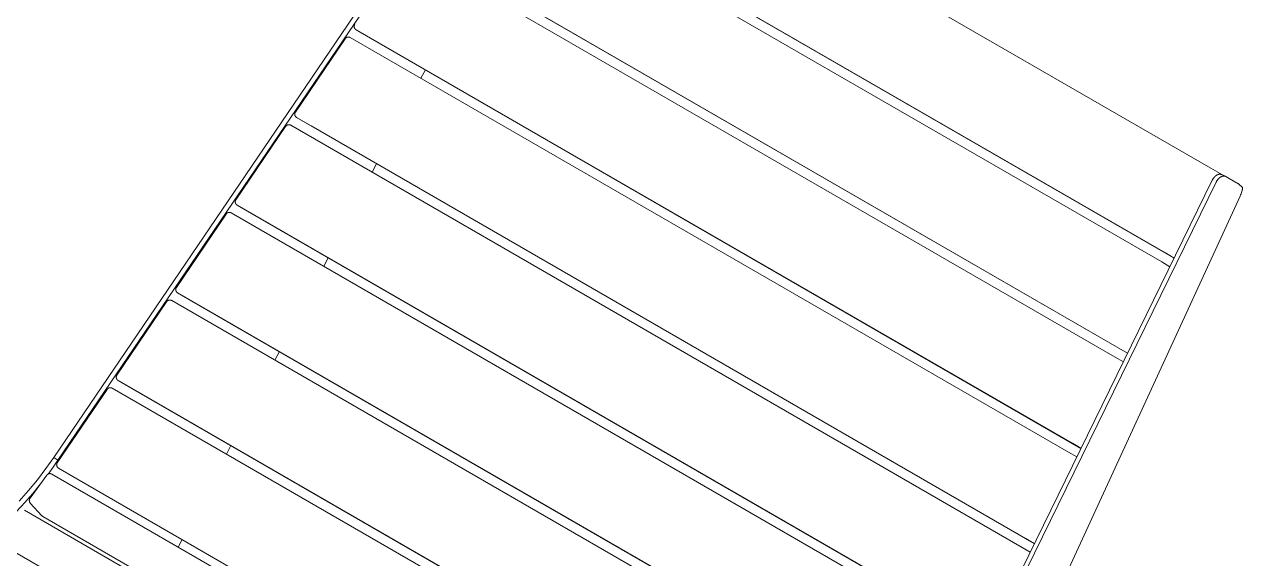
# Model space of a CAD drawing. Header units: millimetres. Extents: x 143 to 4970, y 293 to 3610.
# Drawn here: x 3873 to 4970, y 2124 to 2606 of the extents above; entities that cross this region are included whole.
import ezdxf

# ---------------------------------------------------------------- set-up
doc = ezdxf.new("R2010")
doc.units = ezdxf.units.MM
doc.layers.add('ZANO_R', color=7, linetype='Continuous', lineweight=0)

msp = doc.modelspace()

# ---------------------------------------------------------------- linework, layer by layer
at = {"layer": 'ZANO_R'}
for p, q in [((4315.1, 2828.2), (3899.4, 2215.6)), ((4318.8, 2825.6), (3903, 2213)), ((4327.2, 2831), (4939.5, 2477.4)), ((4278.9, 2758.9), (4900.9, 2399.8)), ((4273.6, 2752), (4897.5, 2391.7)), ((4908.6, 2395.2), (4291.8, 2751.3)), ((4225.3, 2679.9), (4858.9, 2314)), ((4220, 2673), (4855.5, 2306)), ((4866.7, 2309.5), (4238.2, 2672.3)), ((4169.9, 2604.3), (4170, 2604.4)), ((4169.9, 2604.1), (4169.9, 2604.3)), ((4169.9, 2604), (4169.9, 2604.1)), ((4169.9, 2603.9), (4169.9, 2604)), ((4169.9, 2603.8), (4169.9, 2603.9)), ((4169.9, 2603.7), (4169.9, 2603.8)), ((4169.9, 2603.5), (4169.9, 2603.7)), ((4169.9, 2603.4), (4169.9, 2603.5)), ((4170, 2603.3), (4169.9, 2603.4)), ((4170, 2604.7), (4170.1, 2604.8)), ((4170, 2604.6), (4170, 2604.7)), ((4170, 2604.5), (4170, 2604.6)), ((4170, 2604.4), (4170, 2604.5)), ((4170, 2603.2), (4170, 2603.3)), ((4170, 2603.1), (4170, 2603.2)), ((4170, 2602.9), (4170, 2603.1)), ((4170.1, 2602.8), (4170, 2602.9)), ((4170.1, 2605.1), (4170.2, 2605.2)), ((4170.1, 2605), (4170.1, 2605.1)), ((4170.1, 2604.8), (4170.1, 2605)), ((4170.1, 2602.7), (4170.1, 2602.8)), ((4170.2, 2602.6), (4170.1, 2602.7)), ((4170.2, 2605.3), (4170.3, 2605.4)), ((4170.2, 2605.2), (4170.2, 2605.3)), ((4170.2, 2602.5), (4170.2, 2602.6)), ((4170.3, 2602.4), (4170.2, 2602.5)), ((4170.3, 2605.5), (4170.4, 2605.6)), ((4170.3, 2605.4), (4170.3, 2605.5)), ((4170.3, 2602.3), (4170.3, 2602.4)), ((4170.4, 2602.2), (4170.3, 2602.3)), ((4170.4, 2605.7), (4170.5, 2605.8)), ((4170.4, 2605.6), (4170.4, 2605.7)), ((4170.4, 2602.1), (4170.4, 2602.2)), ((4170.5, 2602), (4170.4, 2602.1)), ((4170.5, 2605.8), (4170.5, 2605.8)), ((4170.6, 2601.9), (4170.5, 2602)), ((4170.6, 2601.8), (4170.6, 2601.9)), ((4170.7, 2601.7), (4170.6, 2601.8)), ((4170.8, 2601.6), (4170.7, 2601.7)), ((4170.9, 2601.5), (4170.8, 2601.6)), ((4116.9, 2526.8), (4161.7, 2592.9)), ((4161.7, 2592.9), (4161.8, 2593)), ((4161.8, 2593), (4161.9, 2593.1)), ((4161.9, 2593.1), (4162, 2593.2)), ((4162, 2593.3), (4162.1, 2593.4)), ((4162, 2593.2), (4162, 2593.3)), ((4162.1, 2593.4), (4162.2, 2593.5)), ((4162.2, 2593.5), (4162.3, 2593.5)), ((4162.3, 2593.5), (4162.4, 2593.6)), ((4162.4, 2593.6), (4162.5, 2593.7)), ((4162.5, 2593.7), (4162.6, 2593.8)), ((4162.6, 2593.8), (4162.7, 2593.8)), ((4162.7, 2593.8), (4162.8, 2593.9)), ((4162.8, 2593.9), (4162.9, 2594)), ((4162.9, 2594), (4163, 2594)), ((4163, 2594), (4163.1, 2594.1)), ((4163.1, 2594.1), (4163.2, 2594.1)), ((4163.2, 2594.1), (4163.3, 2594.2)), ((4163.3, 2594.2), (4163.4, 2594.2)), ((4163.4, 2594.2), (4163.5, 2594.3)), ((4163.5, 2594.3), (4163.7, 2594.3)), ((4163.7, 2594.3), (4163.8, 2594.3)), ((4163.8, 2594.3), (4163.9, 2594.3)), ((4163.9, 2594.3), (4164, 2594.4)), ((4164, 2594.4), (4164.1, 2594.4)), ((4164.1, 2594.4), (4164.2, 2594.4)), ((4164.2, 2594.4), (4164.4, 2594.4)), ((4164.4, 2594.4), (4164.5, 2594.4)), ((4164.5, 2594.4), (4164.6, 2594.4)), ((4164.6, 2594.4), (4164.7, 2594.4)), ((4164.7, 2594.4), (4164.9, 2594.4)), ((4164.9, 2594.4), (4165, 2594.4)), ((4165, 2594.4), (4165.1, 2594.4)), ((4165.1, 2594.4), (4165.2, 2594.4)), ((4165.2, 2594.4), (4165.3, 2594.3)), ((4165.3, 2594.3), (4165.4, 2594.3)), ((4165.4, 2594.3), (4165.6, 2594.3)), ((4165.6, 2594.3), (4165.7, 2594.3)), ((4165.7, 2594.3), (4165.8, 2594.2)), ((4165.8, 2594.2), (4165.9, 2594.2)), ((4165.9, 2594.2), (4166, 2594.1)), ((4166, 2594.1), (4166.1, 2594.1)), ((4166.1, 2594.1), (4166.2, 2594)), ((4166.2, 2594), (4166.3, 2594)), ((4166.3, 2594), (4813.6, 2220.3)), ((4171, 2601.4), (4170.9, 2601.5)), ((4171, 2601.3), (4171, 2601.4)), ((4171.1, 2601.2), (4171, 2601.3)), ((4171.2, 2601.2), (4171.1, 2601.2)), ((4171.3, 2601.1), (4171.2, 2601.2)), ((4171.4, 2601), (4171.3, 2601.1)), ((4171.5, 2601), (4171.4, 2601)), ((4171.6, 2600.9), (4171.5, 2601)), ((4171.6, 2600.9), (4171.6, 2600.9)), ((4171.6, 2600.9), (4817, 2228.3)), ((4184.6, 2593.3), (4171.6, 2600.9)), ((4824.7, 2223.7), (4184.6, 2593.3)), ((4234, 2564.8), (4230, 2557.2)), ((4116.3, 2525.4), (4116.4, 2525.5)), ((4116.3, 2525.3), (4116.3, 2525.4)), ((4116.3, 2525.1), (4116.3, 2525.3)), ((4116.3, 2525), (4116.3, 2525.1)), ((4116.3, 2524.9), (4116.3, 2525)), ((4116.3, 2524.8), (4116.3, 2524.9)), ((4116.3, 2524.7), (4116.3, 2524.8)), ((4116.4, 2525.8), (4116.5, 2526)), ((4116.4, 2525.7), (4116.4, 2525.8)), ((4116.4, 2525.6), (4116.4, 2525.7)), ((4116.4, 2525.5), (4116.4, 2525.6)), ((4116.5, 2526.1), (4116.6, 2526.2)), ((4116.5, 2526), (4116.5, 2526.1)), ((4116.6, 2526.3), (4116.7, 2526.4)), ((4116.6, 2526.2), (4116.6, 2526.3)), ((4116.7, 2526.5), (4116.8, 2526.6)), ((4116.7, 2526.4), (4116.7, 2526.5)), ((4116.8, 2526.7), (4116.9, 2526.8)), ((4116.8, 2526.6), (4116.8, 2526.7)), ((4116.9, 2526.8), (4116.9, 2526.8)), ((4063.3, 2447.8), (4108.1, 2513.9)), ((4108.1, 2513.9), (4108.2, 2514)), ((4108.2, 2514), (4108.3, 2514.1)), ((4108.3, 2514.2), (4108.4, 2514.3)), ((4108.3, 2514.1), (4108.3, 2514.2)), ((4108.4, 2514.3), (4108.5, 2514.4)), ((4108.5, 2514.4), (4108.6, 2514.5)), ((4108.6, 2514.5), (4108.7, 2514.5)), ((4108.7, 2514.5), (4108.8, 2514.6)), ((4108.8, 2514.6), (4108.9, 2514.7)), ((4108.9, 2514.7), (4109, 2514.8)), ((4109, 2514.8), (4109.1, 2514.8)), ((4109.1, 2514.8), (4109.2, 2514.9)), ((4109.2, 2514.9), (4109.3, 2515)), ((4109.3, 2515), (4109.4, 2515)), ((4109.4, 2515), (4109.5, 2515.1)), ((4109.5, 2515.1), (4109.6, 2515.1)), ((4109.6, 2515.1), (4109.7, 2515.2)), ((4109.7, 2515.2), (4109.8, 2515.2)), ((4109.8, 2515.2), (4109.9, 2515.3)), ((4109.9, 2515.3), (4110, 2515.3)), ((4110, 2515.3), (4110.2, 2515.3)), ((4110.2, 2515.3), (4110.3, 2515.3)), ((4110.3, 2515.3), (4110.4, 2515.4)), ((4110.4, 2515.4), (4110.5, 2515.4)), ((4110.5, 2515.4), (4110.6, 2515.4)), ((4110.6, 2515.4), (4110.8, 2515.4)), ((4110.8, 2515.4), (4110.9, 2515.4)), ((4110.9, 2515.4), (4111, 2515.4)), ((4111, 2515.4), (4111.1, 2515.4)), ((4111.1, 2515.4), (4111.2, 2515.4)), ((4111.2, 2515.4), (4111.4, 2515.4)), ((4111.4, 2515.4), (4111.5, 2515.4)), ((4111.5, 2515.4), (4111.6, 2515.4)), ((4111.6, 2515.4), (4111.7, 2515.3)), ((4111.7, 2515.3), (4111.8, 2515.3)), ((4111.8, 2515.3), (4111.9, 2515.3)), ((4111.9, 2515.3), (4112.1, 2515.2)), ((4112.1, 2515.2), (4112.2, 2515.2)), ((4112.2, 2515.2), (4112.3, 2515.2)), ((4112.3, 2515.2), (4112.4, 2515.1)), ((4112.4, 2515.1), (4112.5, 2515.1)), ((4112.5, 2515.1), (4112.6, 2515)), ((4112.6, 2515), (4112.7, 2515)), ((4112.7, 2515), (4771.6, 2134.5)), ((4116.3, 2524.5), (4116.3, 2524.7)), ((4116.3, 2524.4), (4116.3, 2524.5)), ((4116.4, 2524.3), (4116.3, 2524.4)), ((4116.4, 2524.2), (4116.4, 2524.3)), ((4116.4, 2524.1), (4116.4, 2524.2)), ((4116.4, 2523.9), (4116.4, 2524.1)), ((4116.5, 2523.8), (4116.4, 2523.9)), ((4116.5, 2523.7), (4116.5, 2523.8)), ((4116.5, 2523.6), (4116.5, 2523.7)), ((4116.6, 2523.5), (4116.5, 2523.6)), ((4116.6, 2523.4), (4116.6, 2523.5)), ((4116.7, 2523.3), (4116.6, 2523.4)), ((4116.8, 2523.2), (4116.7, 2523.3)), ((4116.8, 2523.1), (4116.8, 2523.2)), ((4116.9, 2523), (4116.8, 2523.1)), ((4117, 2522.9), (4116.9, 2523)), ((4117, 2522.8), (4117, 2522.9)), ((4117.1, 2522.7), (4117, 2522.8)), ((4117.2, 2522.6), (4117.1, 2522.7)), ((4117.3, 2522.5), (4117.2, 2522.6)), ((4117.3, 2522.4), (4117.3, 2522.5)), ((4117.4, 2522.3), (4117.3, 2522.4)), ((4117.5, 2522.2), (4117.4, 2522.3)), ((4117.6, 2522.2), (4117.5, 2522.2)), ((4117.7, 2522.1), (4117.6, 2522.2)), ((4117.8, 2522), (4117.7, 2522.1)), ((4117.9, 2522), (4117.8, 2522)), ((4118, 2521.9), (4117.9, 2522)), ((4118, 2521.9), (4118, 2521.9)), ((4118, 2521.9), (4775, 2142.6)), ((4131, 2514.3), (4118, 2521.9)), ((4782.7, 2138), (4131, 2514.3)), ((4190.1, 2480.1), (4186.2, 2472.5)), ((4939.5, 2477.4), (4939.5, 2477.4)), ((4939.5, 2477.4), (4952.1, 2470.1)), ((4946.9, 2469.9), (4946.8, 2469.8)), ((4947.1, 2470), (4946.9, 2469.9)), ((4947.2, 2470.1), (4947.1, 2470)), ((4947.4, 2470.1), (4947.2, 2470.1)), ((4947.5, 2470.2), (4947.4, 2470.1)), ((4947.7, 2470.3), (4947.5, 2470.2)), ((4947.9, 2470.3), (4947.7, 2470.3)), ((4948, 2470.4), (4947.9, 2470.3)), ((4948.2, 2470.5), (4948, 2470.4)), ((4948.3, 2470.5), (4948.2, 2470.5)), ((4948.5, 2470.5), (4948.3, 2470.5)), ((4948.6, 2470.6), (4948.5, 2470.5)), ((4948.7, 2470.6), (4948.6, 2470.6)), ((4948.9, 2470.7), (4948.7, 2470.6)), ((4949, 2470.7), (4948.9, 2470.7)), ((4949.2, 2470.7), (4949, 2470.7)), ((4949.3, 2470.7), (4949.2, 2470.7)), ((4949.5, 2470.7), (4949.3, 2470.7)), ((4949.6, 2470.7), (4949.5, 2470.7)), ((4949.7, 2470.7), (4949.6, 2470.7)), ((4949.9, 2470.7), (4949.7, 2470.7)), ((4950, 2470.7), (4949.9, 2470.7)), ((4950.1, 2470.7), (4950, 2470.7)), ((4950.3, 2470.7), (4950.1, 2470.7)), ((4950.4, 2470.7), (4950.3, 2470.7)), ((4950.5, 2470.7), (4950.4, 2470.7)), ((4950.7, 2470.6), (4950.5, 2470.7)), ((4950.8, 2470.6), (4950.7, 2470.6)), ((4950.9, 2470.6), (4950.8, 2470.6)), ((4951, 2470.5), (4950.9, 2470.6)), ((4951.1, 2470.5), (4951, 2470.5)), ((4951.2, 2470.4), (4951.1, 2470.5)), ((4951.2, 2470.4), (4954.8, 2468.9)), ((4942.9, 2465.3), (4617.5, 1800.5)), ((4946.6, 2463.7), (4621.1, 1798.9)), ((4943.1, 2465.6), (4942.9, 2465.3)), ((4943.3, 2465.9), (4943.1, 2465.6)), ((4943.5, 2466.2), (4943.3, 2465.9)), ((4943.7, 2466.6), (4943.5, 2466.2)), ((4943.9, 2466.9), (4943.7, 2466.6)), ((4944.1, 2467.2), (4943.9, 2466.9)), ((4944.3, 2467.5), (4944.1, 2467.2)), ((4944.6, 2467.8), (4944.3, 2467.5)), ((4944.8, 2468.1), (4944.6, 2467.8)), ((4944.9, 2468.2), (4944.8, 2468.1)), ((4945.1, 2468.4), (4944.9, 2468.2)), ((4945.2, 2468.5), (4945.1, 2468.4)), ((4945.3, 2468.6), (4945.2, 2468.5)), ((4945.5, 2468.8), (4945.3, 2468.6)), ((4945.6, 2468.9), (4945.5, 2468.8)), ((4945.8, 2469), (4945.6, 2468.9)), ((4945.9, 2469.2), (4945.8, 2469)), ((4946.1, 2469.3), (4945.9, 2469.2)), ((4946.2, 2469.4), (4946.1, 2469.3)), ((4946.3, 2469.5), (4946.2, 2469.4)), ((4946.5, 2469.6), (4946.3, 2469.5)), ((4946.6, 2469.7), (4946.5, 2469.6)), ((4946.8, 2469.8), (4946.6, 2469.7)), ((4946.7, 2464), (4946.6, 2463.7)), ((4946.9, 2464.4), (4946.7, 2464)), ((4947.1, 2464.7), (4946.9, 2464.4)), ((4947.3, 2465), (4947.1, 2464.7)), ((4947.6, 2465.4), (4947.3, 2465)), ((4947.8, 2465.7), (4947.6, 2465.4)), ((4948.1, 2466), (4947.8, 2465.7)), ((4948.2, 2466.2), (4948.1, 2466)), ((4948.3, 2466.3), (4948.2, 2466.2)), ((4948.4, 2466.5), (4948.3, 2466.3)), ((4948.6, 2466.6), (4948.4, 2466.5)), ((4948.7, 2466.8), (4948.6, 2466.6)), ((4948.9, 2466.9), (4948.7, 2466.8)), ((4949, 2467.1), (4948.9, 2466.9)), ((4949.1, 2467.2), (4949, 2467.1)), ((4949.3, 2467.3), (4949.1, 2467.2)), ((4949.4, 2467.5), (4949.3, 2467.3)), ((4949.6, 2467.6), (4949.4, 2467.5)), ((4949.7, 2467.7), (4949.6, 2467.6)), ((4949.9, 2467.8), (4949.7, 2467.7)), ((4950.1, 2467.9), (4949.9, 2467.8)), ((4950.2, 2468.1), (4950.1, 2467.9)), ((4950.4, 2468.2), (4950.2, 2468.1)), ((4950.5, 2468.3), (4950.4, 2468.2)), ((4950.7, 2468.4), (4950.5, 2468.3)), ((4950.8, 2468.4), (4950.7, 2468.4)), ((4951, 2468.5), (4950.8, 2468.4)), ((4951.2, 2468.6), (4951, 2468.5)), ((4951.3, 2468.7), (4951.2, 2468.6)), ((4951.5, 2468.7), (4951.3, 2468.7)), ((4951.6, 2468.8), (4951.5, 2468.7)), ((4951.8, 2468.9), (4951.6, 2468.8)), ((4952, 2468.9), (4951.8, 2468.9)), ((4952.1, 2469), (4952, 2468.9)), ((4952.3, 2469), (4952.1, 2469)), ((4952.4, 2469), (4952.3, 2469)), ((4952.6, 2469.1), (4952.4, 2469)), ((4952.7, 2469.1), (4952.6, 2469.1)), ((4952.9, 2469.1), (4952.7, 2469.1)), ((4953, 2469.1), (4952.9, 2469.1)), ((4953.2, 2469.1), (4953, 2469.1)), ((4953.3, 2469.1), (4953.2, 2469.1)), ((4953.5, 2469.1), (4953.3, 2469.1)), ((4953.6, 2469.1), (4953.5, 2469.1)), ((4953.5, 2469.1), (4953.5, 2469.1)), ((4953.7, 2469.1), (4953.6, 2469.1)), ((4953.8, 2469.1), (4953.7, 2469.1)), ((4953.7, 2469.1), (4953.7, 2469.1)), ((4953.9, 2469.1), (4953.8, 2469.1)), ((4954, 2469.1), (4953.9, 2469.1)), ((4954.1, 2469.1), (4954, 2469.1)), ((4954, 2469.1), (4954, 2469.1)), ((4954.2, 2469.1), (4954.1, 2469.1)), ((4954.3, 2469), (4954.2, 2469.1)), ((4954.2, 2469.1), (4954.2, 2469.1)), ((4954.4, 2469), (4954.3, 2469)), ((4954.3, 2469), (4954.3, 2469)), ((4954.5, 2469), (4954.4, 2469)), ((4954.6, 2469), (4954.5, 2469)), ((4954.5, 2469), (4954.5, 2469)), ((4954.7, 2468.9), (4954.6, 2469)), ((4954.8, 2468.9), (4954.7, 2468.9)), ((4954.7, 2468.9), (4954.7, 2468.9)), ((4954.9, 2468.8), (4954.8, 2468.9)), ((4954.8, 2468.9), (4954.8, 2468.9)), ((4955, 2468.8), (4954.9, 2468.8)), ((4955.1, 2468.7), (4955, 2468.8)), ((4955, 2468.8), (4955, 2468.8)), ((4955.2, 2468.7), (4955.1, 2468.7)), ((4964.9, 2463.1), (4955.2, 2468.7)), ((4964.9, 2463.1), (4965.3, 2462.9)), ((4965.3, 2462.9), (4965.7, 2462.7)), ((4965.7, 2462.7), (4966, 2462.5)), ((4966, 2462.5), (4966.4, 2462.3)), ((4966.4, 2462.3), (4966.7, 2462)), ((4966.7, 2462), (4970.2, 2458.8)), ((4968.1, 2451), (4507.8, 1451.1)), ((4968.1, 2451), (4968.6, 2452.1)), ((4968.6, 2452.1), (4969, 2453.1)), ((4969, 2453.1), (4969.4, 2454.2)), ((4969.4, 2454.2), (4969.8, 2455.3)), ((4970, 2456), (4969.8, 2455.3)), ((4970.1, 2456.3), (4970, 2456)), ((4970.2, 2456.9), (4970.1, 2456.6)), ((4970.1, 2456.6), (4970.1, 2456.3)), ((4970.2, 2458.8), (4970.2, 2458.8)), ((4970.2, 2458.8), (4970.2, 2458.8)), ((4970.2, 2458.8), (4970.2, 2458.8)), ((4970.2, 2458.8), (4970.2, 2458.8)), ((4970.2, 2458.8), (4970.2, 2458.8)), ((4970.2, 2458.8), (4970.3, 2458.7)), ((4970.3, 2457.2), (4970.2, 2456.9)), ((4970.3, 2458.7), (4970.3, 2458.7)), ((4970.3, 2458.7), (4970.3, 2458.7)), ((4970.3, 2458.7), (4970.3, 2458.7)), ((4970.3, 2458.7), (4970.3, 2458.7)), ((4970.3, 2458.7), (4970.3, 2458.7)), ((4970.3, 2458.7), (4970.3, 2458.7)), ((4970.3, 2458.7), (4970.3, 2458.7)), ((4970.3, 2458.7), (4970.3, 2458.7)), ((4970.3, 2458.7), (4970.3, 2458.7)), ((4970.3, 2458.7), (4970.3, 2458.6)), ((4970.3, 2458.6), (4970.3, 2458.6)), ((4970.3, 2458.6), (4970.3, 2458.6)), ((4970.3, 2458.6), (4970.3, 2458.6)), ((4970.3, 2458.6), (4970.3, 2458.6)), ((4970.3, 2458.6), (4970.3, 2458.6)), ((4970.3, 2458.6), (4970.3, 2458.6)), ((4970.3, 2458.6), (4970.3, 2458.5)), ((4970.3, 2458.5), (4970.4, 2458.5)), ((4970.4, 2457.6), (4970.3, 2457.5)), ((4970.3, 2457.5), (4970.3, 2457.4)), ((4970.3, 2457.4), (4970.3, 2457.2)), ((4970.4, 2458.5), (4970.4, 2458.5)), ((4970.4, 2458.5), (4970.4, 2458.4)), ((4970.4, 2458.4), (4970.4, 2458.4)), ((4970.4, 2458.4), (4970.4, 2458.4)), ((4970.4, 2458.4), (4970.4, 2458.3)), ((4970.4, 2458.3), (4970.4, 2458.3)), ((4970.4, 2458.3), (4970.4, 2458.2)), ((4970.4, 2458.2), (4970.4, 2458.2)), ((4970.4, 2458.2), (4970.4, 2458.2)), ((4970.4, 2458.2), (4970.4, 2458.1)), ((4970.4, 2458.1), (4970.4, 2458)), ((4970.4, 2458), (4970.4, 2457.9)), ((4970.4, 2457.9), (4970.4, 2457.8)), ((4970.4, 2457.8), (4970.4, 2457.6)), ((4062.7, 2446.5), (4062.8, 2446.6)), ((4062.7, 2446.4), (4062.7, 2446.5)), ((4062.7, 2446.3), (4062.7, 2446.4)), ((4062.7, 2446.1), (4062.7, 2446.3)), ((4062.7, 2446), (4062.7, 2446.1)), ((4062.7, 2445.9), (4062.7, 2446)), ((4062.7, 2445.8), (4062.7, 2445.9)), ((4062.7, 2445.7), (4062.7, 2445.8)), ((4062.7, 2445.5), (4062.7, 2445.7)), ((4062.7, 2445.4), (4062.7, 2445.5)), ((4062.7, 2445.3), (4062.7, 2445.4)), ((4062.8, 2445.2), (4062.7, 2445.3)), ((4062.8, 2446.8), (4062.9, 2447)), ((4062.8, 2446.7), (4062.8, 2446.8)), ((4062.8, 2446.6), (4062.8, 2446.7)), ((4062.8, 2445.1), (4062.8, 2445.2)), ((4062.8, 2444.9), (4062.8, 2445.1)), ((4062.9, 2444.8), (4062.8, 2444.9)), ((4062.9, 2447.2), (4063, 2447.3)), ((4062.9, 2447.1), (4062.9, 2447.2)), ((4062.9, 2447), (4062.9, 2447.1)), ((4062.9, 2444.7), (4062.9, 2444.8)), ((4062.9, 2444.6), (4062.9, 2444.7)), ((4063, 2444.5), (4062.9, 2444.6)), ((4063, 2447.4), (4063.1, 2447.5)), ((4063, 2447.3), (4063, 2447.4)), ((4063, 2444.4), (4063, 2444.5)), ((4063.1, 2444.3), (4063, 2444.4)), ((4063.1, 2447.5), (4063.2, 2447.6)), ((4063.1, 2444.2), (4063.1, 2444.3)), ((4063.2, 2444.1), (4063.1, 2444.2)), ((4063.2, 2447.7), (4063.2, 2447.8)), ((4063.2, 2447.8), (4063.3, 2447.8)), ((4063.2, 2447.6), (4063.2, 2447.7)), ((4063.3, 2444), (4063.2, 2444.1)), ((4063.3, 2443.9), (4063.3, 2444)), ((4063.4, 2443.8), (4063.3, 2443.9)), ((4063.5, 2443.7), (4063.4, 2443.8)), ((4063.6, 2443.6), (4063.5, 2443.7)), ((4063.6, 2443.5), (4063.6, 2443.6)), ((4063.7, 2443.4), (4063.6, 2443.5)), ((4063.8, 2443.3), (4063.7, 2443.4)), ((4063.9, 2443.2), (4063.8, 2443.3)), ((4064, 2443.2), (4063.9, 2443.2)), ((4064.1, 2443.1), (4064, 2443.2)), ((4064.2, 2443), (4064.1, 2443.1)), ((4064.3, 2443), (4064.2, 2443)), ((4064.4, 2442.9), (4064.3, 2443)), ((4064.4, 2442.9), (4064.4, 2442.9)), ((4064.4, 2442.9), (4733, 2056.9)), ((4077.3, 2435.3), (4064.4, 2442.9)), ((4009.7, 2368.8), (4054.5, 2434.9)), ((4054.5, 2434.9), (4054.6, 2435)), ((4054.6, 2435), (4054.7, 2435.1)), ((4054.7, 2435.2), (4054.8, 2435.3)), ((4054.7, 2435.1), (4054.7, 2435.2)), ((4054.8, 2435.3), (4054.9, 2435.4)), ((4054.9, 2435.4), (4055, 2435.5)), ((4055, 2435.5), (4055.1, 2435.5)), ((4055.1, 2435.5), (4055.2, 2435.6)), ((4055.2, 2435.6), (4055.3, 2435.7)), ((4055.3, 2435.7), (4055.3, 2435.8)), ((4055.3, 2435.8), (4055.4, 2435.8)), ((4055.4, 2435.8), (4055.5, 2435.9)), ((4055.5, 2435.9), (4055.7, 2436)), ((4055.7, 2436), (4055.8, 2436)), ((4055.8, 2436), (4055.9, 2436.1)), ((4055.9, 2436.1), (4056, 2436.1)), ((4056, 2436.1), (4056.1, 2436.2)), ((4056.1, 2436.2), (4056.2, 2436.2)), ((4056.2, 2436.2), (4056.3, 2436.3)), ((4056.3, 2436.3), (4056.4, 2436.3)), ((4056.4, 2436.3), (4056.5, 2436.3)), ((4056.5, 2436.3), (4056.7, 2436.3)), ((4056.7, 2436.3), (4056.8, 2436.4)), ((4056.8, 2436.4), (4056.9, 2436.4)), ((4056.9, 2436.4), (4057, 2436.4)), ((4057, 2436.4), (4057.1, 2436.4)), ((4057.1, 2436.4), (4057.3, 2436.4)), ((4057.3, 2436.4), (4057.4, 2436.4)), ((4057.4, 2436.4), (4057.5, 2436.4)), ((4057.5, 2436.4), (4057.6, 2436.4)), ((4057.6, 2436.4), (4057.7, 2436.4)), ((4057.7, 2436.4), (4057.9, 2436.4)), ((4057.9, 2436.4), (4058, 2436.4)), ((4058, 2436.4), (4058.1, 2436.3)), ((4058.1, 2436.3), (4058.2, 2436.3)), ((4058.2, 2436.3), (4058.3, 2436.3)), ((4058.3, 2436.3), (4058.4, 2436.2)), ((4058.4, 2436.2), (4058.6, 2436.2)), ((4058.6, 2436.2), (4058.7, 2436.2)), ((4058.7, 2436.2), (4058.8, 2436.1)), ((4058.8, 2436.1), (4058.9, 2436.1)), ((4058.9, 2436.1), (4059, 2436)), ((4059, 2436), (4059.1, 2436)), ((4059.1, 2436), (4729.6, 2048.8)), ((4740.8, 2052.3), (4077.3, 2435.3)), ((4146.3, 2395.5), (4142.4, 2387.9)), ((4900.9, 2399.8), (4908.6, 2395.2)), ((4897.5, 2391.7), (4897.5, 2391.7)), ((4897.5, 2391.7), (4904.8, 2387.4)), ((4009.1, 2367.5), (4009.2, 2367.6)), ((4009.1, 2367.4), (4009.1, 2367.5)), ((4009.1, 2367.3), (4009.1, 2367.4)), ((4009.1, 2367.1), (4009.1, 2367.3)), ((4009.1, 2367), (4009.1, 2367.1)), ((4009.1, 2366.9), (4009.1, 2367)), ((4009.1, 2366.8), (4009.1, 2366.9)), ((4009.1, 2366.7), (4009.1, 2366.8)), ((4009.1, 2366.5), (4009.1, 2366.7)), ((4009.1, 2366.4), (4009.1, 2366.5)), ((4009.1, 2366.3), (4009.1, 2366.4)), ((4009.1, 2366.2), (4009.1, 2366.3)), ((4009.2, 2366.1), (4009.1, 2366.2)), ((4009.2, 2368), (4009.3, 2368.1)), ((4009.2, 2367.8), (4009.2, 2368)), ((4009.2, 2367.7), (4009.2, 2367.8)), ((4009.2, 2367.6), (4009.2, 2367.7)), ((4009.2, 2365.9), (4009.2, 2366.1)), ((4009.2, 2365.8), (4009.2, 2365.9)), ((4009.3, 2365.7), (4009.2, 2365.8)), ((4009.3, 2368.2), (4009.4, 2368.3)), ((4009.3, 2368.1), (4009.3, 2368.2)), ((4009.3, 2365.6), (4009.3, 2365.7)), ((4009.4, 2365.5), (4009.3, 2365.6)), ((4009.4, 2368.4), (4009.5, 2368.5)), ((4009.4, 2368.3), (4009.4, 2368.4)), ((4009.4, 2365.4), (4009.4, 2365.5)), ((4009.5, 2365.3), (4009.4, 2365.4)), ((4009.5, 2368.6), (4009.6, 2368.7)), ((4009.5, 2368.5), (4009.5, 2368.6)), ((4009.5, 2365.2), (4009.5, 2365.3)), ((4009.6, 2365.1), (4009.5, 2365.2)), ((4009.6, 2368.7), (4009.6, 2368.8)), ((4009.6, 2368.8), (4009.7, 2368.8)), ((4009.7, 2365), (4009.6, 2365.1)), ((4009.7, 2364.9), (4009.7, 2365)), ((4009.8, 2364.8), (4009.7, 2364.9)), ((4009.9, 2364.7), (4009.8, 2364.8)), ((4009.9, 2364.6), (4009.9, 2364.7)), ((4010, 2364.5), (4009.9, 2364.6)), ((4010.1, 2364.4), (4010, 2364.5)), ((4010.2, 2364.3), (4010.1, 2364.4)), ((4010.3, 2364.2), (4010.2, 2364.3)), ((4010.4, 2364.2), (4010.3, 2364.2)), ((4010.5, 2364.1), (4010.4, 2364.2)), ((4010.6, 2364), (4010.5, 2364.1)), ((4010.7, 2364), (4010.6, 2364)), ((4010.8, 2363.9), (4010.7, 2364)), ((4010.8, 2363.9), (4010.8, 2363.9)), ((4010.8, 2363.9), (4691.1, 1971.1)), ((4023.7, 2356.3), (4010.8, 2363.9)), ((3956.1, 2289.8), (4000.9, 2355.9)), ((4000.9, 2355.9), (4001, 2356)), ((4001, 2356.1), (4001.1, 2356.2)), ((4001, 2356), (4001, 2356.1)), ((4001.1, 2356.2), (4001.2, 2356.3)), ((4001.2, 2356.3), (4001.3, 2356.4)), ((4001.3, 2356.4), (4001.4, 2356.5)), ((4001.4, 2356.5), (4001.5, 2356.5)), ((4001.5, 2356.6), (4001.6, 2356.7)), ((4001.5, 2356.5), (4001.5, 2356.6)), ((4001.6, 2356.7), (4001.7, 2356.8)), ((4001.7, 2356.8), (4001.8, 2356.8)), ((4001.8, 2356.8), (4001.9, 2356.9)), ((4001.9, 2356.9), (4002, 2357)), ((4002, 2357), (4002.1, 2357)), ((4002.1, 2357), (4002.3, 2357.1)), ((4002.3, 2357.1), (4002.4, 2357.1)), ((4002.4, 2357.1), (4002.5, 2357.2)), ((4002.5, 2357.2), (4002.6, 2357.2)), ((4002.6, 2357.2), (4002.7, 2357.2)), ((4002.7, 2357.2), (4002.8, 2357.3)), ((4002.8, 2357.3), (4002.9, 2357.3)), ((4002.9, 2357.3), (4003, 2357.3)), ((4003, 2357.3), (4003.2, 2357.4)), ((4003.2, 2357.4), (4003.3, 2357.4)), ((4003.3, 2357.4), (4003.4, 2357.4)), ((4003.4, 2357.4), (4003.5, 2357.4)), ((4003.5, 2357.4), (4003.6, 2357.4)), ((4003.6, 2357.4), (4003.8, 2357.4)), ((4003.8, 2357.4), (4003.9, 2357.4)), ((4003.9, 2357.4), (4004, 2357.4)), ((4004, 2357.4), (4004.1, 2357.4)), ((4004.1, 2357.4), (4004.2, 2357.4)), ((4004.2, 2357.4), (4004.4, 2357.4)), ((4004.4, 2357.4), (4004.5, 2357.3)), ((4004.5, 2357.3), (4004.6, 2357.3)), ((4004.6, 2357.3), (4004.7, 2357.3)), ((4004.7, 2357.3), (4004.8, 2357.2)), ((4004.8, 2357.2), (4004.9, 2357.2)), ((4004.9, 2357.2), (4005.1, 2357.2)), ((4005.1, 2357.2), (4005.2, 2357.1)), ((4005.2, 2357.1), (4005.3, 2357.1)), ((4005.3, 2357.1), (4005.4, 2357)), ((4005.4, 2357), (4005.5, 2357)), ((4005.5, 2357), (4687.7, 1963.1)), ((4698.8, 1966.6), (4023.7, 2356.3)), ((4102.5, 2310.9), (4098.5, 2303.2)), ((4855.6, 2306), (4855.5, 2306)), ((4855.6, 2306), (4862.9, 2301.7)), ((4858.9, 2314), (4866.7, 2309.5)), ((3955.5, 2288.6), (3955.6, 2288.7)), ((3955.5, 2288.5), (3955.5, 2288.6)), ((3955.5, 2288.4), (3955.5, 2288.5)), ((3955.5, 2288.3), (3955.5, 2288.4)), ((3955.5, 2288.1), (3955.5, 2288.3)), ((3955.5, 2288), (3955.5, 2288.1)), ((3955.5, 2287.9), (3955.5, 2288)), ((3955.5, 2287.8), (3955.5, 2287.9)), ((3955.5, 2287.7), (3955.5, 2287.8)), ((3955.5, 2287.5), (3955.5, 2287.7)), ((3955.5, 2287.4), (3955.5, 2287.5)), ((3955.5, 2287.3), (3955.5, 2287.4)), ((3955.5, 2287.2), (3955.5, 2287.3)), ((3955.6, 2287.1), (3955.5, 2287.2)), ((3955.6, 2289), (3955.7, 2289.1)), ((3955.6, 2288.8), (3955.6, 2289)), ((3955.6, 2288.7), (3955.6, 2288.8)), ((3955.6, 2286.9), (3955.6, 2287.1)), ((3955.6, 2286.8), (3955.6, 2286.9)), ((3955.7, 2286.7), (3955.6, 2286.8)), ((3955.7, 2289.2), (3955.8, 2289.3)), ((3955.7, 2289.1), (3955.7, 2289.2)), ((3955.7, 2286.6), (3955.7, 2286.7)), ((3955.8, 2286.5), (3955.7, 2286.6)), ((3955.8, 2289.4), (3955.9, 2289.5)), ((3955.8, 2289.3), (3955.8, 2289.4)), ((3955.8, 2286.4), (3955.8, 2286.5)), ((3955.9, 2286.3), (3955.8, 2286.4)), ((3955.9, 2289.6), (3956, 2289.7)), ((3955.9, 2289.5), (3955.9, 2289.6)), ((3955.9, 2286.2), (3955.9, 2286.3)), ((3956, 2286.1), (3955.9, 2286.2)), ((3956, 2289.7), (3956, 2289.8)), ((3956, 2289.8), (3956.1, 2289.8)), ((3956, 2286), (3956, 2286.1)), ((3956.1, 2285.9), (3956, 2286)), ((3956.2, 2285.8), (3956.1, 2285.9)), ((3956.3, 2285.7), (3956.2, 2285.8)), ((3956.3, 2285.6), (3956.3, 2285.7)), ((3956.4, 2285.5), (3956.3, 2285.6)), ((3956.5, 2285.4), (3956.4, 2285.5)), ((3956.6, 2285.3), (3956.5, 2285.4)), ((3956.7, 2285.2), (3956.6, 2285.3)), ((3956.8, 2285.2), (3956.7, 2285.2)), ((3956.9, 2285.1), (3956.8, 2285.2)), ((3957, 2285), (3956.9, 2285.1)), ((3957.1, 2285), (3957, 2285)), ((3957.2, 2284.9), (3957.1, 2285)), ((3957.2, 2284.9), (3957.2, 2284.9)), ((3957.2, 2284.9), (4649.1, 1885.4)), ((3970.1, 2277.3), (3957.2, 2284.9)), ((3902.4, 2210.8), (3947.3, 2276.9)), ((3947.3, 2276.9), (3947.4, 2277)), ((3947.4, 2277.1), (3947.5, 2277.2)), ((3947.4, 2277), (3947.4, 2277.1)), ((3947.5, 2277.2), (3947.6, 2277.3)), ((3947.6, 2277.3), (3947.7, 2277.4)), ((3947.7, 2277.4), (3947.8, 2277.5)), ((3947.7, 2277.4), (3947.7, 2277.4)), ((3947.8, 2277.5), (3947.9, 2277.6)), ((3947.9, 2277.6), (3948, 2277.7)), ((3948, 2277.7), (3948.1, 2277.8)), ((3948.1, 2277.8), (3948.2, 2277.8)), ((3948.2, 2277.8), (3948.3, 2277.9)), ((3948.3, 2277.9), (3948.4, 2278)), ((3948.4, 2278), (3948.5, 2278)), ((3948.5, 2278), (3948.6, 2278.1)), ((3948.6, 2278.1), (3948.7, 2278.1)), ((3948.7, 2278.1), (3948.9, 2278.2)), ((3948.9, 2278.2), (3949, 2278.2)), ((3949, 2278.2), (3949.1, 2278.2)), ((3949.1, 2278.2), (3949.2, 2278.3)), ((3949.2, 2278.3), (3949.3, 2278.3)), ((3949.3, 2278.3), (3949.4, 2278.3)), ((3949.4, 2278.3), (3949.6, 2278.4)), ((3949.6, 2278.4), (3949.7, 2278.4)), ((3949.7, 2278.4), (3949.8, 2278.4)), ((3949.8, 2278.4), (3949.9, 2278.4)), ((3949.9, 2278.4), (3950, 2278.4)), ((3950, 2278.4), (3950.2, 2278.4)), ((3950.2, 2278.4), (3950.3, 2278.4)), ((3950.3, 2278.4), (3950.4, 2278.4)), ((3950.4, 2278.4), (3950.5, 2278.4)), ((3950.5, 2278.4), (3950.6, 2278.4)), ((3950.6, 2278.4), (3950.8, 2278.4)), ((3950.8, 2278.4), (3950.9, 2278.3)), ((3950.9, 2278.3), (3951, 2278.3)), ((3951, 2278.3), (3951.1, 2278.3)), ((3951.1, 2278.3), (3951.2, 2278.2)), ((3951.2, 2278.2), (3951.3, 2278.2)), ((3951.3, 2278.2), (3951.4, 2278.2)), ((3951.4, 2278.2), (3951.6, 2278.1)), ((3951.6, 2278.1), (3951.7, 2278.1)), ((3951.7, 2278.1), (3951.8, 2278)), ((3951.8, 2278), (3951.9, 2278)), ((3951.9, 2278), (4645.7, 1877.4)), ((4656.8, 1880.8), (3970.1, 2277.3)), ((4817, 2228.3), (4824.7, 2223.8)), ((4058.6, 2226.2), (4054.7, 2218.6)), ((4813.6, 2220.3), (4813.6, 2220.3)), ((4813.6, 2220.3), (4820.9, 2216)), ((3899.4, 2215.6), (3892.1, 2205.5)), ((3898.6, 2206.7), (3894.1, 2200.6)), ((3903, 2213), (3898.6, 2206.7)), ((3903, 2213), (3899.4, 2215.6)), ((3901.8, 2209), (3901.9, 2209.1)), ((3901.8, 2208.9), (3901.8, 2209)), ((3901.8, 2208.8), (3901.8, 2208.9)), ((3901.9, 2208.7), (3901.8, 2208.8)), ((3901.9, 2209.7), (3902, 2209.8)), ((3901.9, 2209.6), (3901.9, 2209.7)), ((3901.9, 2209.5), (3901.9, 2209.6)), ((3901.9, 2209.4), (3901.9, 2209.5)), ((3901.9, 2209.3), (3901.9, 2209.4)), ((3901.9, 2209.1), (3901.9, 2209.3)), ((3901.9, 2208.5), (3901.9, 2208.7)), ((3901.9, 2208.4), (3901.9, 2208.5)), ((3901.9, 2208.3), (3901.9, 2208.4)), ((3901.9, 2208.2), (3901.9, 2208.3)), ((3901.9, 2208.1), (3901.9, 2208.2)), ((3902, 2207.9), (3901.9, 2208.1)), ((3902, 2210), (3902.1, 2210.1)), ((3902, 2209.8), (3902, 2210)), ((3902, 2207.8), (3902, 2207.9)), ((3902, 2207.7), (3902, 2207.8)), ((3902.1, 2207.6), (3902, 2207.7)), ((3902.1, 2210.3), (3902.2, 2210.4)), ((3902.1, 2210.2), (3902.1, 2210.3)), ((3902.1, 2210.1), (3902.1, 2210.2)), ((3902.1, 2207.5), (3902.1, 2207.6)), ((3902.2, 2207.4), (3902.1, 2207.5)), ((3902.2, 2210.4), (3902.3, 2210.5)), ((3902.2, 2207.3), (3902.2, 2207.4)), ((3902.3, 2207.2), (3902.2, 2207.3)), ((3902.3, 2210.6), (3902.4, 2210.7)), ((3902.3, 2210.5), (3902.3, 2210.6)), ((3902.4, 2207.1), (3902.3, 2207.2)), ((3902.4, 2210.7), (3902.4, 2210.8)), ((3902.4, 2210.8), (3902.4, 2210.8)), ((3902.4, 2207), (3902.4, 2207.1)), ((3902.5, 2206.9), (3902.4, 2207)), ((3902.6, 2206.8), (3902.5, 2206.9)), ((3902.6, 2206.7), (3902.6, 2206.8)), ((3902.7, 2206.6), (3902.6, 2206.7)), ((3902.8, 2206.5), (3902.7, 2206.6)), ((3902.9, 2206.4), (3902.8, 2206.5)), ((3903, 2206.3), (3902.9, 2206.4)), ((3884.5, 2195.5), (3876.4, 2185.7)), ((3877.8, 2178.8), (3892.9, 2199.6)), ((3892.1, 2205.5), (3884.5, 2195.5)), ((3892.9, 2199.7), (3893, 2199.8)), ((3892.9, 2199.6), (3892.9, 2199.7)), ((3893, 2199.8), (3893.1, 2199.8)), ((3893.1, 2199.8), (3893.2, 2199.9)), ((3893.2, 2199.9), (3893.3, 2200)), ((3893.3, 2200.1), (3893.4, 2200.2)), ((3893.3, 2200), (3893.3, 2200.1)), ((3893.4, 2200.2), (3893.5, 2200.2)), ((3893.5, 2200.2), (3893.6, 2200.3)), ((3893.6, 2200.3), (3893.7, 2200.4)), ((3893.7, 2200.4), (3893.8, 2200.5)), ((3893.8, 2200.5), (3893.9, 2200.5)), ((3893.9, 2200.5), (3894, 2200.6)), ((3894, 2200.6), (3894.1, 2200.6)), ((3894.1, 2200.6), (3894.2, 2200.7)), ((3894.2, 2200.7), (3894.3, 2200.7)), ((3894.3, 2200.7), (3894.4, 2200.8)), ((3894.4, 2200.8), (3894.6, 2200.8)), ((3894.6, 2200.8), (3894.7, 2200.8)), ((3894.7, 2200.8), (3894.8, 2200.9)), ((3894.8, 2200.9), (3894.9, 2200.9)), ((3894.9, 2200.9), (3895, 2200.9)), ((3895, 2200.9), (3895.1, 2201)), ((3895.1, 2201), (3895.2, 2201)), ((3895.2, 2201), (3895.4, 2201)), ((3895.4, 2201), (3895.5, 2201)), ((3895.5, 2201), (3895.6, 2201)), ((3895.6, 2201), (3895.7, 2201)), ((3895.7, 2201), (3895.8, 2201)), ((3895.8, 2201), (3896, 2201)), ((3896, 2201), (3896.1, 2201)), ((3896.1, 2201), (3896.2, 2201)), ((3896.2, 2201), (3896.3, 2200.9)), ((3896.3, 2200.9), (3896.4, 2200.9)), ((3896.4, 2200.9), (3896.5, 2200.9)), ((3896.5, 2200.9), (3896.7, 2200.9)), ((3896.7, 2200.9), (3896.8, 2200.8)), ((3896.8, 2200.8), (3896.9, 2200.8)), ((3896.9, 2200.8), (3897, 2200.7)), ((3897, 2200.7), (3897.1, 2200.7)), ((3897.1, 2200.7), (3897.2, 2200.6)), ((3897.2, 2200.6), (3897.3, 2200.6)), ((3897.3, 2200.6), (3897.4, 2200.5)), ((3897.4, 2200.5), (4604.4, 1792.3)), ((3903.1, 2206.2), (3903, 2206.3)), ((3903.2, 2206.2), (3903.1, 2206.2)), ((3903.3, 2206.1), (3903.2, 2206.2)), ((3903.4, 2206), (3903.3, 2206.1)), ((3903.5, 2206), (3903.4, 2206)), ((3903.6, 2205.9), (3903.5, 2206)), ((3903.6, 2205.9), (3903.6, 2205.9)), ((3903.6, 2205.9), (4607.1, 1799.7)), ((3916.5, 2198.3), (3903.6, 2205.9)), ((4614.7, 1795.2), (3916.5, 2198.3)), ((3876.4, 2185.7), (3868.1, 2176.1)), ((3887.2, 2191.7), (3880.2, 2183.2)), ((3873, 2174.8), (3865.5, 2166.7)), ((3880.2, 2183.2), (3873, 2174.8)), ((3877.1, 2177), (3877.2, 2177.1)), ((3877.1, 2176.9), (3877.1, 2177)), ((3877.1, 2176.8), (3877.1, 2176.9)), ((3877.1, 2176.6), (3877.1, 2176.8)), ((3877.1, 2176.5), (3877.1, 2176.6)), ((3877.1, 2176.4), (3877.1, 2176.5)), ((3877.2, 2176.3), (3877.1, 2176.4)), ((3877.2, 2177.6), (3877.3, 2177.7)), ((3877.2, 2177.5), (3877.2, 2177.6)), ((3877.2, 2177.4), (3877.2, 2177.5)), ((3877.2, 2177.2), (3877.2, 2177.4)), ((3877.2, 2177.1), (3877.2, 2177.2)), ((3877.2, 2176.2), (3877.2, 2176.3)), ((3877.2, 2176.1), (3877.2, 2176.2)), ((3877.2, 2175.9), (3877.2, 2176.1)), ((3877.2, 2175.8), (3877.2, 2175.9)), ((3877.3, 2175.7), (3877.2, 2175.8)), ((3877.3, 2177.9), (3877.4, 2178)), ((3877.3, 2177.8), (3877.3, 2177.9)), ((3877.3, 2177.7), (3877.3, 2177.8)), ((3877.3, 2175.6), (3877.3, 2175.7)), ((3877.4, 2175.5), (3877.3, 2175.6)), ((3877.4, 2178.1), (3877.5, 2178.3)), ((3877.4, 2178), (3877.4, 2178.1)), ((3877.4, 2175.4), (3877.4, 2175.5)), ((3877.5, 2175.3), (3877.4, 2175.4)), ((3877.5, 2178.4), (3877.6, 2178.5)), ((3877.5, 2178.3), (3877.5, 2178.4)), ((3877.5, 2175.2), (3877.5, 2175.3)), ((3877.6, 2175.1), (3877.5, 2175.2)), ((3877.6, 2178.5), (3877.7, 2178.6)), ((3877.6, 2175), (3877.6, 2175.1)), ((3877.7, 2174.9), (3877.6, 2175)), ((3877.7, 2178.7), (3877.8, 2178.8)), ((3877.7, 2178.6), (3877.7, 2178.7)), ((3877.7, 2174.8), (3877.7, 2174.9)), ((3877.8, 2174.7), (3877.7, 2174.8)), ((3877.9, 2174.6), (3877.8, 2174.7)), ((3878, 2174.5), (3877.9, 2174.6)), ((3878, 2174.4), (3878, 2174.5)), ((3888.5, 2163), (3878, 2174.4)), ((3872.7, 2168), (4579.7, 1759.8)), ((3888.6, 2162.9), (3888.5, 2163)), ((3888.7, 2162.8), (3888.6, 2162.9)), ((3888.8, 2162.8), (3888.7, 2162.8)), ((3888.9, 2162.7), (3888.8, 2162.8)), ((3888.9, 2162.6), (3888.9, 2162.7)), ((3889, 2162.5), (3888.9, 2162.6)), ((3889.1, 2162.5), (3889, 2162.5)), ((3889.2, 2162.4), (3889.1, 2162.5)), ((3889.3, 2162.4), (3889.2, 2162.4)), ((4590.9, 1757.3), (3889.3, 2162.4)), ((3845.9, 2140.7), (4552.9, 1732.5)), ((4014.8, 2141.6), (4011.3, 2134.8)), ((4775, 2142.6), (4782.7, 2138)), ((4771.6, 2134.5), (4771.6, 2134.5)), ((4771.6, 2134.5), (4778.9, 2130.3))]:
    msp.add_line(p, q, dxfattribs=at)

doc.saveas('drawing.dxf')
